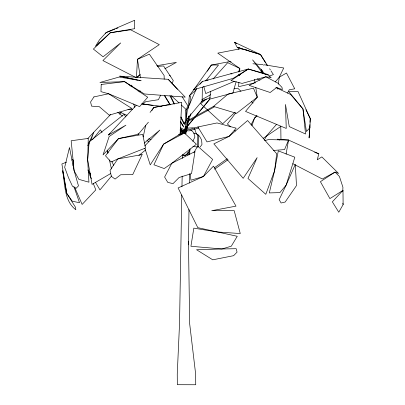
<?xml version="1.0" encoding="UTF-8"?>
<svg xmlns="http://www.w3.org/2000/svg" width="405" height="405" viewBox="0 0 405 405"><rect width="100%" height="100%" fill="white"/><g stroke="black" fill="none" stroke-linecap="round" stroke-linejoin="round"><path stroke-width="0.61" d="M188.973 209.567L188.492 244.833L188.472 241.674L189.656 323.646L195.655 374.129L195.731 384.75L177.329 384.704L177.253 374.083L179.536 323.62L181.769 194.992M189.332 183.121L189.459 173.674M189.717 154.781L189.793 149.111M198.06 146.767L198.222 135.766L197.843 134.541L197.923 146.969M202.363 87.156L202.151 101.027L186.158 120.143L186.761 132.015M181.946 186.796L182.174 176.079M182.549 158.421L182.63 154.639M136.444 77.785L137.457 59.312L159.302 44.636L130.612 29.793L110.357 32.729L95.459 46.302L99.463 39.847L106.125 32.577L134.668 20.25L134.688 28.689L110.357 32.729L93.378 49.066L103.108 56.801L120.73 42.905L102.916 60.583L135.888 77.502M73.047 165.67L73.396 160.01M309.871 124.699L309.096 138.004L309.896 126.881M310.022 122.249L310.255 118.579L298.029 91.54L288.77 91.636L302.96 108.92L306.418 131.519L309.916 127.722L310.255 118.579L305.907 109.715M238.91 82.276L238.626 86.68L254.355 83.035M239.365 75.365L239.446 74.11M239.608 71.594L239.816 68.45L217.789 53.136L241.183 48.61L260.486 54.543L267.614 65.625M210.463 91.56L209.81 99.114L182.776 131.625M73.371 167.716L73.72 163.984M189.996 148.984L189.834 150.701L185.47 155.53L182.746 155.095M185.672 133.979L186.391 126.487M186.994 120.239L187.171 118.366M188.072 109.001L189.338 95.884L211.349 65.053L229.169 61.702L231.042 61.864M187.51 127.59L188.593 116.346M189.677 105.108L190.517 96.365L189.338 95.884L196.228 89.778M261.154 71.634L261.417 69.199M277.617 89.095L277.789 87.844M278.311 84.093L279.263 77.213L283.733 67.984L264.546 64.81L263.447 65.104M286.082 154.163L288.557 140.054L277.319 139.168L279.688 140.003M90.067 176.033L90.512 173.578M342.767 191.428L342.924 187.237L339.415 176.453L335.082 172.074L322.334 178.995L292.891 163.721M143.198 136.905L145.709 125.231M264.87 140.586L268.444 139.598L288.557 140.054L318.821 153.784L317.272 159.818L321.838 156.892L338.6 173.456L335.082 172.074L320.411 181.683L329.898 198.597L342.979 190.375L343.116 204.611L338.783 212.23L332.348 201.837L342.979 190.375M236.125 81.628L232.941 93.008L209.81 99.114L187.454 126.35M238.808 72.044L239.816 68.45L227.701 62.689L213.065 78.995M183.511 133.199L185.617 126.578M188.107 118.751L189.069 115.744M184.548 133.574L184.933 132.369M185.318 131.164L186.082 128.755M187.809 123.338L190.876 113.709M239.147 75.386L239.542 74.206M251.94 125.783L254.548 118.063L257.008 115.43M172.201 83.425L173.244 80.534L163.569 65.954L157.373 66.379M90.599 141.001L93.778 132.263L88.189 144.59M288.557 140.054L284.558 149.587L273.274 150.463M196.531 88.553L187.454 109.041L186.158 120.143L187.343 120.315L187.849 130.314M192.836 141.325L194.881 137.001L193.838 132.82L190.811 129.782M160.603 95.246L158.401 99.716L145.648 101.675L143.061 104.272M287.509 93.115L289.221 89.814L294.734 88.791L286.472 73.022L279.263 77.213L275.279 81.901M251.065 124.71L254.548 118.063L256.942 116.048M264.293 140.15L266.622 135.756L276.58 124.305M193.904 152.574L197.665 146.154L212.625 159.408L203.442 176.479L178.109 187.945L197.812 227.671L237.259 236.292L231.29 246.205L221.95 248.974L196.541 249.733L212.752 259.813L233.624 255.682L237.052 252.148L236.221 248.695L221.95 248.974L190.932 246.28L193.828 228.126L216.847 231.928L240.266 233.553L234.166 210.605L211.714 210.701L235.988 206.145L213.491 166.126L203.442 176.479L190.968 180.21L190.168 174.028M151.915 110.56L153.773 107.462L167.574 104.885L169.336 104.92M139.664 91.955L140.322 90.917M238.793 71.169L239.8 69.584M207.345 71.204L211.349 65.053L218.553 64.957L205.669 80.99M200.207 146.99L201.984 144.438L201.589 139.917L199.457 136.115L196.01 133.453L193.717 133.716M97.311 45.077L99.427 42.074M105.421 33.574L106.125 32.577L114.964 29.125M131.286 86.827L132.035 85.82M150.058 112.423L153.773 107.462L181.713 102.364L180.149 134.055L163.595 144.119L150.25 164.881L144.833 148.25M235.892 112.706L227.402 123.991L230.683 126.902M87.708 145.557L89.292 143.593M92.467 139.664L100.394 129.848L102.04 132.496M148.397 122.189L138.414 134.202L118.473 138.621L103.047 154.928L109.137 136.531L125.925 125.16L108.418 135.012L136.232 105.285M111.588 175.962L99.984 189.91L95.443 182.316M183.419 131.2L186.244 127.803M147.268 140.682L148.068 139.735M130.354 86.078L131.185 85.131M199.954 84.22L202.449 81.481L248.255 69.022L268.424 74.636L265.321 74.722M87.855 138.51L110.605 114.504M144.686 146.013L159.833 130.086L144.19 143.132M119.561 114.195L121.318 112.413M234.617 112.6L222.659 123.798L200.667 103.695L206.383 99.078M202.449 81.481L193.276 89.794L233.123 78.357L248.255 69.022L268.161 75.057L271.173 77.669L265.832 76.778L242.094 83.405L230.956 80.555L248.255 69.022M108.418 135.012L109.841 133.777M138.91 155.459L145.719 149.865M136.708 77.466L140.11 74.788M136.637 77.411L140.069 74.763M263.245 138.302L280.786 126.446L280.964 139.441M118.604 31.894L119.576 31.165M138.115 91.115L139.077 90.416M214.331 167.797L227.195 158.725M214.609 169.184L227.99 159.747M201.184 101.878L204.257 99.721M110.656 173.563L92.056 184.376L87.672 159.914L88.265 138.429L71.169 140.748L74.12 170.707L78.484 185.849L76.13 188.3L72.475 186.244L68.551 177.815L64.673 167.321L69.473 147.511L74.12 170.707L78.838 179.344L88.928 182.199L87.672 159.914L89.171 141.826L124.021 114.387L125.859 116.939M188.168 153.566L185.657 155.024L183.268 155.135M201.857 99.65L210.646 94.699M164.85 68.754L176.372 62.38L156.7 65.737M183.344 122.978L185.536 121.773M188.274 120.27L213.496 106.429L228.147 94.006L253.469 88.179L257.276 97.235L245.531 111.41L286.244 128.436L285.474 104.449L289.281 126.608L305.557 134.004L302.96 108.92L290.633 94.456L275.861 87.566M184.098 123.515L185.743 122.614M187.935 121.409L214.255 106.966L213.496 106.429L236.581 113.359L257.276 97.235L255.773 87.369M234.404 81.314L205.71 93.56L203.756 86.311M201.68 101.149L210.271 97.63M66.501 162.137L61.884 163.974L66.795 193.474L75.502 207.279L75.836 209.755C63.884 200.799 65.159 183.916 62.618 170.738L66.795 193.474L72.333 201.214L79.522 202.723L73.943 186.73M71.7 160.066L72.854 159.61M116.144 28.664L117.911 27.975M268.955 76.201L273.39 74.596L271.011 70.9M181.916 131.878L180.139 132.425L181.03 133.377L186.953 131.554M183.1 131.514L197.898 126.968L217.04 122.948L236.181 128.177L229.043 136.404L213.875 143.891L243.177 178.321L257.15 157.616L247.971 178.443L265.791 194.314L274.58 170.773L278.275 150.878L294.825 157.201L286.148 185.12L279.141 199.645L281.111 203.001L285.166 202.034L296.49 185.561L295.285 164.395L286.148 185.12L279.88 192.618L269.305 192.917L274.58 170.773L276.691 153.768L247.602 120.538L229.043 136.404L207.011 141.902L197.898 126.968L198.789 127.914L188.725 131.007M129.752 85.551L130.947 85.252M234.08 88.857L237.755 88.168L240.899 91.246M187.642 128.142L193.534 127.737M205.694 80.246L208.185 80.144M179.577 133.964L182.731 133.898M178.352 134.83L181.506 134.759M127.995 109.32L132.4 109.578M119.845 76.155L168.227 79.319L185.232 97.139L144.377 93.975L124.522 81.643L99.929 82.473L119.161 77.041L141.249 80.752L119.845 76.155L137.649 80.165M230.718 73.791L231.954 73.892M238.722 74.449L240.57 74.601M252.917 63.762L262.921 64.633M192.851 146.483L197.65 146.98M142.17 103.963L153.065 105.477M141.674 103.908L161.57 106.333M238.591 74.981L239.8 75.168M138.874 80.443L140.105 80.716M180.068 130.628L186.067 132.283M180.235 131.676L186.229 133.336M260.486 54.543L237.077 47.172L234.475 42.221L260.486 54.543L265.685 63.018M314.675 152.32L318.821 153.784M148.706 138.718L151.055 139.634M119.526 112.003L127.008 115.339M257.109 78.828L259.954 80.149M238.439 47.253L242.271 49.299M180.65 127.727L184.386 130.005M180.736 129.215L183.936 131.164M234.475 42.221L236.586 43.588M246.083 49.729L247.668 50.757M146.904 140.424L148.949 141.821M169.503 75.32L170.449 76.049M117.759 112.266L122.482 116.114M234.429 130.233L235.366 131.068M171.188 95.631L179.015 102.88M181.319 105.011L186.386 109.699L186.573 117.232M251.227 101.361L253.019 103.123M168.227 79.319L177.471 89.323M180.397 128.157L183.748 131.898M180.129 129.322L181.81 131.195M264.84 73.978L252.573 59.869L262.384 72.92M137.978 133.807L138.713 134.83L138.176 133.751M269.654 68.789L270.332 69.847M182.103 96.684L187.728 105.619L186.386 109.699L185.277 110.18L185.789 130.891M266.662 64.608L267.315 65.666M164.496 95.246L170.343 104.814M180.412 121.287L183.981 127.135M164.344 95.529L169.862 104.561M180.579 122.102L183.176 126.35M87.986 169.842L90.578 174.18M237.649 47.218L238.854 49.405M170.54 96.061L174.474 103.948M180.929 116.903L184.862 124.786M169.903 95.565L174.115 104.014M180.858 117.536L183.946 123.727M74.601 187.156L82.139 204.434L95.823 189.854L93.231 183.409M108.191 152.624L107.209 150.311L107.897 153.323M111.866 161.296L113.582 165.341M88.042 170.515L91.343 178.721M133.675 104.014L134.819 107.345M194.309 127.783L196.496 134.323M109.411 159.955L111.476 168.996M342.817 203.183L343.116 204.611M140.444 77.861L137.457 59.312L149.369 54.179L164.126 75.512L164.197 79.213M254.553 79.35L255.115 83.05M262.288 70.546L262.526 73.047M188.922 151.561L189.084 154.685M187.804 152.639L187.93 155.14M186.619 119.116L186.649 120.371M101.22 84.468L100.951 91.646L108.596 93.768L139.614 106.616L147.714 97.235L124.522 81.643L101.22 84.468M194.972 151.561L191.55 173.603L179.121 177.506L173.026 183.637L167.756 182.377L164.627 177.031L171.806 163.296L196.395 144.231L184.371 132.956L163.595 144.119L153.925 164.794L164.207 168.566L171.806 163.296L194.972 151.561M142.125 154.573L132.719 174.631L120.69 174.752L115.086 179.071L111.395 176.428L110.023 170.383L117.784 158.957L145.603 148.002L142.656 134.409L118.473 138.621L105.492 155.793L111.081 162.02L117.784 158.957L142.125 154.573M93.945 96.906L90.578 101.999L91.581 106.161L99.26 106.652L109.208 115.157L131.858 108.474L108.596 93.768L93.945 96.906M276.625 87.526L270.175 92.502L249.217 85.42L265.832 76.778L277.962 83.217L281.976 87.369L282.381 89.601L276.625 87.526"/></g></svg>
